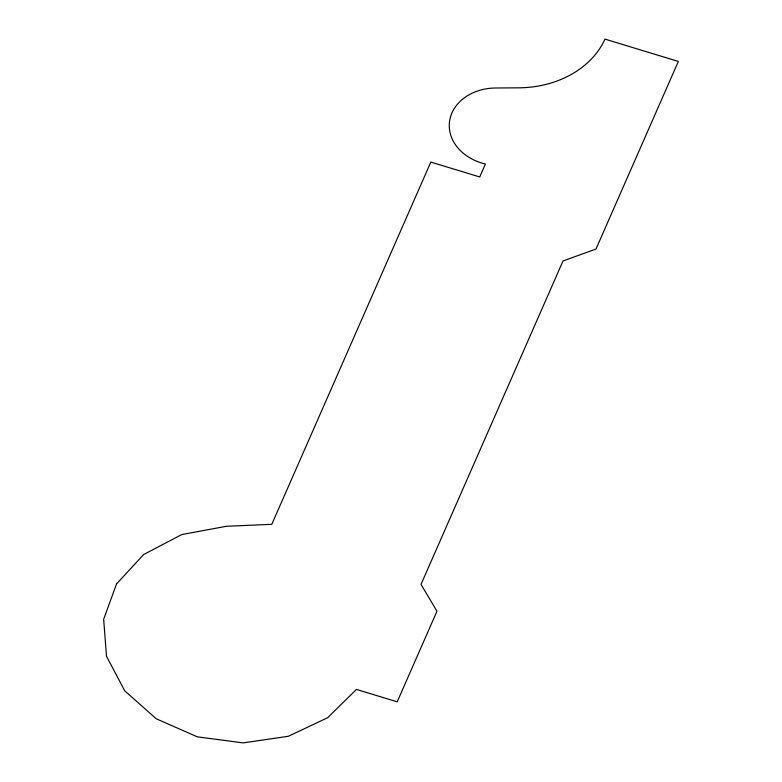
<?xml version="1.0" encoding="UTF-8"?>
<svg xmlns="http://www.w3.org/2000/svg" width="782" height="782" viewBox="0 0 782 782"><rect width="100%" height="100%" fill="white"/><g stroke="black" fill="none" stroke-linecap="round" stroke-linejoin="round"><path stroke-width="1.17" d="M116.528 583.929L103.654 619.227L106.508 656.313L124.749 690.838L156.253 718.775L197.328 736.83L243.143 742.9L288.353 736.273L327.658 717.72L356.436 689.411L397.197 701.825L436.962 611.26L421.019 584.408L563.011 260.983L595.992 249.028L678.346 61.436L604.975 39.1A95.775 76.685 4 0 1 518.603 87.838L495.729 87.995A48.406 38.758 4 0 0 449.542 121.425A48.406 38.758 4 0 0 485.427 164.034L479.747 176.976L430.833 162.079L271.794 524.321L226.497 526.266L181.776 534.556L143.634 554.555L116.528 583.929"/></g></svg>
